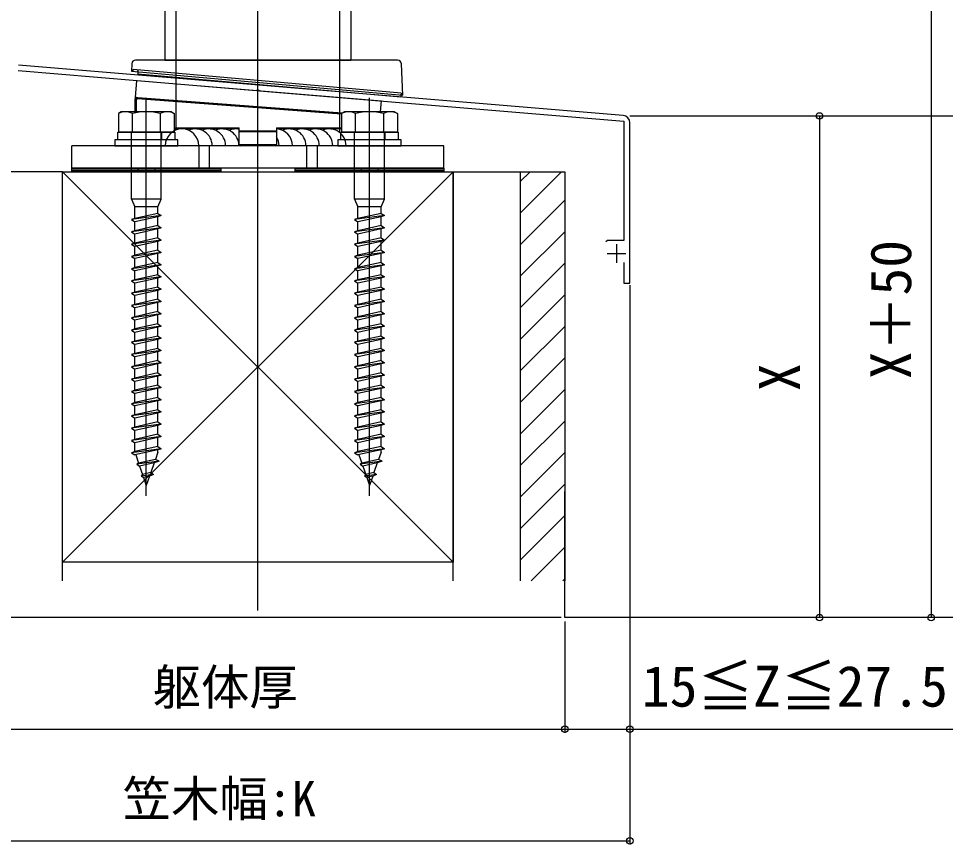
# Model space of a CAD drawing. Units: millimetres, scale not verified. Extents: x -876 to 875, y -1310 to 1303.
# Drawn here: x 320.6 to 569.8, y -173.2 to 48.9 of the extents above; entities that cross this region are included whole.
import ezdxf
from ezdxf.enums import TextEntityAlignment as Align

# ---------------------------------------------------------------- set-up
doc = ezdxf.new("R2010")
doc.units = ezdxf.units.MM
doc.header["$LTSCALE"] = 6
for name, color, linetype in [('0-2_YKK_11', 7, 'Continuous'), ('0-3_YKK_12', 2, 'Continuous'), ('0-4_YKK_13', 4, 'Continuous'), ('0-5_YKK_A1', 4, 'Continuous'), ('0-6_YKK_D', 6, 'Continuous'), ('0-8_YSS_K', 3, 'Continuous'), ('0-9_YSS_KE', 3, 'Continuous')]:
    doc.layers.add(name, color=color, linetype=linetype)
doc.styles.add('ＭＳ ゴシック', font='')
doc.styles.get('ＭＳ ゴシック').set_extended_font_data('MS Gothic')

msp = doc.modelspace()

# ---------------------------------------------------------------- linework, layer by layer
at = {"layer": '0-2_YKK_11'}
for p, q in [((483.166, 22.874), (320.646, 36.418)), ((481.4, -11.779), (481.4, -16.779)), ((478.9, -14.279), (483.9, -14.279))]:
    msp.add_line(p, q, dxfattribs=at)
for points in [[(320.522, 34.923), (384.543, 29.588), (384.736, 29.692), (385.284, 29.646), (385.457, 29.511), (483.4, 21.349), (483.4, -10.779), (478.984, -10.779), (478.501, -11.149)], [(483.4, -16.679), (483.4, -22.279), (485, -22.279), (485, 20.881)]]:
    msp.add_lwpolyline(points, dxfattribs=at)
msp.add_arc((483, 20.881), 2, 360, 85.23635, dxfattribs=at)
at = {"layer": '0-3_YKK_12'}
msp.add_line((410, 99.721), (410, 37.721), dxfattribs=at)
msp.add_lwpolyline([(360, 138.1), (360, 37.721), (410, 37.721)], dxfattribs=at)
at = {"layer": '0-4_YKK_13'}
for p, q in [((422.559, 37.721), (352.106, 37.721)), ((351.498, 34.678), (351.498, 35.178)), ((423.502, 28.878), (351.498, 35.178)), ((352.729, 34.57), (352.772, 35.066)), ((424, 28.335), (423.558, 36.774)), ((351.999, 34.634), (423.001, 28.422)), ((352.729, 34.57), (352.673, 33.931)), ((423.403, 27.743), (352.673, 33.931)), ((352.095, 27.658), (352.443, 32.263)), ((352.443, 32.263), (418.217, 26.781)), ((352.095, 27.658), (407.611, 23.452)), ((407.611, 23.452), (352.688, 27.613)), ((355, -79.403), (355, 27.632)), ((415, -79.403), (415, 27.632)), ((423.001, 28.422), (424, 28.335)), ((423.502, 28.878), (423.502, 28.378)), ((352, 27.357), (352.3, 27.357)), ((352, 23.821), (352, 27.357)), ((352.3, 27.357), (352.3, 23.821)), ((407.5, 23.16), (352.665, 27.314)), ((417.993, 23.821), (418.217, 26.781)), ((348.25, 23.821), (347.5, 23.388)), ((347.5, 23.388), (347.5, 18.321)), ((361.75, 23.821), (348.25, 23.821)), ((351.242, 18.321), (351.242, 23.388)), ((358.758, 23.388), (358.758, 18.321)), ((361.75, 23.821), (362.5, 23.388)), ((362.5, 23.388), (362.5, 18.321)), ((408.25, 23.821), (407.5, 23.388)), ((407.5, 23.388), (407.5, 18.321)), ((421.75, 23.821), (408.25, 23.821)), ((411.242, 18.321), (411.242, 23.388)), ((418.758, 23.388), (418.758, 18.321)), ((421.75, 23.821), (422.5, 23.388)), ((422.5, 23.388), (422.5, 18.321)), ((362.5, 18.321), (347.5, 18.321)), ((350.9, 18.321), (350.9, 16.321)), ((351, 0.321), (351, 18.321)), ((359, 0.321), (359, 18.321)), ((359.1, 18.321), (359.1, 16.321)), ((362.5, 19.521), (380, 19.521)), ((380, 19.221), (362.5, 19.221)), ((380, 18.421), (380, 19.521)), ((380, 18.721), (390, 18.721)), ((380, 15.021), (380, 18.421)), ((390, 18.421), (380, 18.421)), ((390, 19.521), (390, 18.421)), ((390, 19.521), (407.5, 19.521)), ((407.5, 19.221), (390, 19.221)), ((390, 18.421), (390, 15.021)), ((422.5, 18.321), (407.5, 18.321)), ((410.9, 18.321), (410.9, 16.321)), ((411, 0.321), (411, 18.321)), ((419, 0.321), (419, 18.321)), ((419.1, 18.321), (419.1, 16.321)), ((380, 15.021), (380.3, 15.021)), ((435, 14.721), (335, 14.721)), ((335, 8.721), (335, 14.721)), ((369.086, 14.721), (369.086, 8.721)), ((371.914, 14.721), (371.914, 8.721)), ((389.7, 14.721), (380.3, 14.721)), ((385, 8.721), (385, 14.721)), ((398.086, 14.721), (398.086, 8.721)), ((400.914, 14.721), (400.914, 8.721)), ((435, 8.721), (435, 14.721)), ((435, 8.721), (335, 8.721)), ((336.221, 7.721), (336.621, 8.121)), ((340.711, 7.721), (341.111, 8.121)), ((345.201, 7.721), (345.601, 8.121)), ((349.691, 7.721), (350.091, 8.121)), ((352.75, 8.721), (352.75, 7.721)), ((354.182, 7.721), (354.582, 8.121)), ((357.25, 8.721), (357.25, 7.721)), ((358.672, 7.721), (359.072, 8.121)), ((363.162, 7.721), (363.562, 8.121)), ((367.652, 7.721), (368.052, 8.121)), ((372.142, 7.721), (372.542, 8.121)), ((396.221, 7.721), (396.621, 8.121)), ((400.711, 7.721), (401.111, 8.121)), ((405.201, 7.721), (405.601, 8.121)), ((409.691, 7.721), (410.091, 8.121)), ((412.75, 8.721), (412.75, 7.721)), ((414.182, 7.721), (414.582, 8.121)), ((417.25, 8.721), (417.25, 7.721)), ((418.672, 7.721), (419.072, 8.121)), ((423.162, 7.721), (423.562, 8.121)), ((427.652, 7.721), (428.052, 8.121)), ((432.142, 7.721), (432.542, 8.121)), ((359, 0.321), (351, 0.321)), ((351, 0.321), (351.9, -1.679)), ((358.1, -1.679), (359, 0.321)), ((419, 0.321), (411, 0.321)), ((411, 0.321), (411.9, -1.679)), ((418.1, -1.679), (419, 0.321)), ((358.1, -1.679), (351.9, -1.679)), ((351.9, -4.856), (351.9, -1.679)), ((358.1, -3.479), (358.1, -1.679)), ((418.1, -1.679), (411.9, -1.679)), ((411.9, -4.856), (411.9, -1.679)), ((418.1, -3.479), (418.1, -1.679)), ((359, -4.079), (351, -5.156)), ((358.1, -4.379), (351.9, -5.756)), ((358.1, -6.779), (358.1, -4.379)), ((419, -4.079), (411, -5.156)), ((418.1, -4.379), (411.9, -5.756)), ((418.1, -6.779), (418.1, -4.379)), ((359, -7.379), (351, -8.456)), ((351.9, -8.156), (351.9, -5.756)), ((419, -7.379), (411, -8.456)), ((411.9, -8.156), (411.9, -5.756)), ((358.1, -7.679), (351.9, -9.056)), ((351.9, -11.456), (351.9, -9.056)), ((358.1, -10.079), (358.1, -7.679)), ((418.1, -7.679), (411.9, -9.056)), ((411.9, -11.456), (411.9, -9.056)), ((418.1, -10.079), (418.1, -7.679)), ((359, -10.699), (351, -11.776)), ((351, -11.756), (351, -11.776)), ((351, -11.776), (351.9, -12.376)), ((358.1, -10.999), (351.9, -12.376)), ((351.9, -14.756), (351.9, -12.376)), ((358.1, -10.079), (359, -10.679)), ((359, -10.699), (358.1, -10.999)), ((358.1, -13.379), (358.1, -10.999)), ((359, -10.679), (359, -10.699)), ((419, -10.699), (411, -11.776)), ((411, -11.756), (411, -11.776)), ((411, -11.776), (411.9, -12.376)), ((418.1, -10.999), (411.9, -12.376)), ((411.9, -14.756), (411.9, -12.376)), ((418.1, -10.079), (419, -10.679)), ((419, -10.699), (418.1, -10.999)), ((418.1, -13.379), (418.1, -10.999)), ((419, -10.679), (419, -10.699)), ((359, -13.979), (351, -15.056)), ((358.1, -14.279), (351.9, -15.656)), ((358.1, -16.679), (358.1, -14.279)), ((419, -13.979), (411, -15.056)), ((418.1, -14.279), (411.9, -15.656)), ((418.1, -16.679), (418.1, -14.279)), ((359, -17.279), (351, -18.356)), ((351.9, -18.056), (351.9, -15.656)), ((419, -17.279), (411, -18.356)), ((411.9, -18.056), (411.9, -15.656)), ((358.1, -17.579), (351.9, -18.956)), ((351.9, -21.356), (351.9, -18.956)), ((358.1, -19.979), (358.1, -17.579)), ((418.1, -17.579), (411.9, -18.956)), ((411.9, -21.356), (411.9, -18.956)), ((418.1, -19.979), (418.1, -17.579)), ((359, -20.579), (351, -21.656)), ((358.1, -20.879), (351.9, -22.256)), ((351.9, -24.656), (351.9, -22.256)), ((358.1, -23.279), (358.1, -20.879)), ((419, -20.579), (411, -21.656)), ((418.1, -20.879), (411.9, -22.256)), ((411.9, -24.656), (411.9, -22.256)), ((418.1, -23.279), (418.1, -20.879)), ((359, -23.879), (351, -24.956)), ((358.1, -24.179), (351.9, -25.556)), ((358.1, -26.579), (358.1, -24.179)), ((419, -23.879), (411, -24.956)), ((418.1, -24.179), (411.9, -25.556)), ((418.1, -26.579), (418.1, -24.179)), ((359, -27.179), (351, -28.256)), ((351.9, -27.956), (351.9, -25.556)), ((419, -27.179), (411, -28.256)), ((411.9, -27.956), (411.9, -25.556)), ((358.1, -27.479), (351.9, -28.856)), ((351.9, -31.256), (351.9, -28.856)), ((358.1, -29.879), (358.1, -27.479)), ((418.1, -27.479), (411.9, -28.856)), ((411.9, -31.256), (411.9, -28.856)), ((418.1, -29.879), (418.1, -27.479)), ((359, -30.479), (351, -31.556)), ((358.1, -30.779), (351.9, -32.156)), ((351.9, -34.556), (351.9, -32.156)), ((358.1, -33.179), (358.1, -30.779)), ((419, -30.479), (411, -31.556)), ((418.1, -30.779), (411.9, -32.156)), ((411.9, -34.556), (411.9, -32.156)), ((418.1, -33.179), (418.1, -30.779)), ((359, -33.799), (351, -34.876)), ((351, -34.856), (351, -34.876)), ((351, -34.876), (351.9, -35.476)), ((358.1, -34.099), (351.9, -35.476)), ((358.1, -33.179), (359, -33.779)), ((359, -33.799), (358.1, -34.099)), ((358.1, -36.479), (358.1, -34.099)), ((359, -33.779), (359, -33.799)), ((419, -33.799), (411, -34.876)), ((411, -34.856), (411, -34.876)), ((411, -34.876), (411.9, -35.476)), ((418.1, -34.099), (411.9, -35.476)), ((418.1, -33.179), (419, -33.779)), ((419, -33.799), (418.1, -34.099)), ((418.1, -36.479), (418.1, -34.099)), ((419, -33.779), (419, -33.799)), ((359, -37.079), (351, -38.156)), ((351.9, -37.856), (351.9, -35.476)), ((358.1, -37.379), (351.9, -38.756)), ((358.1, -39.779), (358.1, -37.379)), ((419, -37.079), (411, -38.156)), ((411.9, -37.856), (411.9, -35.476)), ((418.1, -37.379), (411.9, -38.756)), ((418.1, -39.779), (418.1, -37.379)), ((351.9, -41.156), (351.9, -38.756)), ((411.9, -41.156), (411.9, -38.756)), ((359, -40.379), (351, -41.456)), ((358.1, -40.679), (351.9, -42.056)), ((351.9, -44.456), (351.9, -42.056)), ((358.1, -43.079), (358.1, -40.679)), ((419, -40.379), (411, -41.456)), ((418.1, -40.679), (411.9, -42.056)), ((411.9, -44.456), (411.9, -42.056)), ((418.1, -43.079), (418.1, -40.679)), ((359, -43.679), (351, -44.756)), ((358.1, -43.979), (351.9, -45.356)), ((358.1, -46.379), (358.1, -43.979)), ((419, -43.679), (411, -44.756)), ((418.1, -43.979), (411.9, -45.356)), ((418.1, -46.379), (418.1, -43.979)), ((359, -46.979), (351, -48.056)), ((351.9, -47.756), (351.9, -45.356)), ((358.1, -47.279), (351.9, -48.656)), ((358.1, -49.679), (358.1, -47.279)), ((419, -46.979), (411, -48.056)), ((411.9, -47.756), (411.9, -45.356)), ((418.1, -47.279), (411.9, -48.656)), ((418.1, -49.679), (418.1, -47.279)), ((351.9, -51.056), (351.9, -48.656)), ((411.9, -51.056), (411.9, -48.656)), ((359, -50.279), (351, -51.356)), ((358.1, -50.579), (351.9, -51.956)), ((351.9, -54.356), (351.9, -51.956)), ((358.1, -52.979), (358.1, -50.579)), ((419, -50.279), (411, -51.356)), ((418.1, -50.579), (411.9, -51.956)), ((411.9, -54.356), (411.9, -51.956)), ((418.1, -52.979), (418.1, -50.579)), ((359, -53.579), (351, -54.656)), ((358.1, -53.879), (351.9, -55.256)), ((358.1, -56.279), (358.1, -53.879)), ((419, -53.579), (411, -54.656)), ((418.1, -53.879), (411.9, -55.256)), ((418.1, -56.279), (418.1, -53.879)), ((359, -56.879), (351, -57.956)), ((351.9, -57.656), (351.9, -55.256)), ((358.1, -57.179), (351.9, -58.556)), ((358.1, -59.579), (358.1, -57.179)), ((419, -56.879), (411, -57.956)), ((411.9, -57.656), (411.9, -55.256)), ((418.1, -57.179), (411.9, -58.556)), ((418.1, -59.579), (418.1, -57.179)), ((351.9, -60.956), (351.9, -58.556)), ((411.9, -60.956), (411.9, -58.556)), ((359, -60.179), (351, -61.256)), ((358.1, -60.479), (351.9, -61.856)), ((351.9, -64.256), (351.9, -61.856)), ((358.1, -62.879), (358.1, -60.479)), ((419, -60.179), (411, -61.256)), ((418.1, -60.479), (411.9, -61.856)), ((411.9, -64.256), (411.9, -61.856)), ((418.1, -62.879), (418.1, -60.479)), ((359, -63.479), (351, -64.556)), ((358.1, -63.779), (351.9, -65.156)), ((358.1, -66.179), (358.1, -63.779)), ((419, -63.479), (411, -64.556)), ((418.1, -63.779), (411.9, -65.156)), ((418.1, -66.179), (418.1, -63.779)), ((359, -66.779), (351, -67.856)), ((351.9, -67.556), (351.9, -65.156)), ((358.1, -67.079), (351.9, -68.456)), ((358.1, -67.676), (358.1, -67.079)), ((419, -66.779), (411, -67.856)), ((411.9, -67.556), (411.9, -65.156)), ((418.1, -67.079), (411.9, -68.456)), ((418.1, -67.676), (418.1, -67.079)), ((352.15, -68.401), (352.917, -70.63)), ((357.428, -69.628), (352.917, -70.63)), ((358.1, -67.676), (357.428, -69.628)), ((358.436, -70.155), (357.428, -69.628)), ((412.15, -68.401), (412.917, -70.63)), ((417.428, -69.628), (412.917, -70.63)), ((418.1, -67.676), (417.428, -69.628)), ((418.436, -70.155), (417.428, -69.628)), ((358.436, -70.155), (352.448, -70.961)), ((352.917, -70.63), (352.448, -70.961)), ((352.448, -70.961), (353.205, -71.466)), ((357.092, -70.603), (353.205, -71.466)), ((353.205, -71.466), (353.973, -73.696)), ((357.092, -70.603), (356.197, -73.201)), ((358.436, -70.155), (357.092, -70.603)), ((418.436, -70.155), (412.448, -70.961)), ((412.917, -70.63), (412.448, -70.961)), ((412.448, -70.961), (413.205, -71.466)), ((417.092, -70.603), (413.205, -71.466)), ((413.205, -71.466), (413.973, -73.696)), ((417.092, -70.603), (416.197, -73.201)), ((418.436, -70.155), (417.092, -70.603)), ((356.89, -73.663), (353.619, -74.104)), ((353.973, -73.696), (353.619, -74.104)), ((353.619, -74.104), (354.261, -74.532)), ((356.197, -73.201), (353.973, -73.696)), ((355.862, -74.176), (354.261, -74.532)), ((354.261, -74.532), (355, -76.679)), ((355.862, -74.176), (355, -76.679)), ((356.89, -73.663), (355.862, -74.176)), ((356.197, -73.201), (356.89, -73.663)), ((416.89, -73.663), (413.619, -74.104)), ((413.973, -73.696), (413.619, -74.104)), ((413.619, -74.104), (414.261, -74.532)), ((416.197, -73.201), (413.973, -73.696)), ((415.862, -74.176), (414.261, -74.532)), ((414.261, -74.532), (415, -76.679)), ((415.862, -74.176), (415, -76.679)), ((416.89, -73.663), (415.862, -74.176)), ((416.197, -73.201), (416.89, -73.663))]:
    msp.add_line(p, q, dxfattribs=at)
for points in [[(363, 18.927), (363, 31.383), (363, 138.1)], [(407, 18.244), (407, 27.716), (407, 138.1)], [(351.108, 36.774), (351, 34.721), (351.999, 34.634)], [(352.3, 27.357), (352.31, 27.418), (352.319, 27.476), (352.327, 27.529), (352.334, 27.575), (352.34, 27.612), (352.344, 27.637), (352.346, 27.651), (352.346, 27.653)], [(352.688, 27.613), (352.603, 27.621), (352.346, 27.653)], [(352.665, 27.314), (352.67, 27.379), (352.675, 27.44), (352.679, 27.496), (352.683, 27.543), (352.685, 27.579), (352.687, 27.603), (352.688, 27.613), (352.688, 27.613)], [(423.502, 28.878), (423.458, 28.382), (423.403, 27.743)], [(380.3, 15.021), (389.7, 15.021), (390, 15.021)], [(358.1, -3.479), (351.9, -4.856), (351, -5.156), (351.9, -5.756)], [(358.1, -3.479), (359, -4.079), (358.1, -4.379)], [(418.1, -3.479), (411.9, -4.856), (411, -5.156), (411.9, -5.756)], [(418.1, -3.479), (419, -4.079), (418.1, -4.379)], [(358.1, -6.779), (351.9, -8.156), (351, -8.456), (351.9, -9.056)], [(358.1, -6.779), (359, -7.379), (358.1, -7.679)], [(418.1, -6.779), (411.9, -8.156), (411, -8.456), (411.9, -9.056)], [(418.1, -6.779), (419, -7.379), (418.1, -7.679)], [(358.1, -10.079), (351.9, -11.456), (351, -11.756)], [(418.1, -10.079), (411.9, -11.456), (411, -11.756)], [(358.1, -13.379), (351.9, -14.756), (351, -15.056), (351.9, -15.656)], [(358.1, -13.379), (359, -13.979), (358.1, -14.279)], [(418.1, -13.379), (411.9, -14.756), (411, -15.056), (411.9, -15.656)], [(418.1, -13.379), (419, -13.979), (418.1, -14.279)], [(358.1, -16.679), (351.9, -18.056), (351, -18.356), (351.9, -18.956)], [(358.1, -16.679), (359, -17.279), (358.1, -17.579)], [(418.1, -16.679), (411.9, -18.056), (411, -18.356), (411.9, -18.956)], [(418.1, -16.679), (419, -17.279), (418.1, -17.579)], [(358.1, -19.979), (351.9, -21.356), (351, -21.656), (351.9, -22.256)], [(358.1, -19.979), (359, -20.579), (358.1, -20.879)], [(418.1, -19.979), (411.9, -21.356), (411, -21.656), (411.9, -22.256)], [(418.1, -19.979), (419, -20.579), (418.1, -20.879)], [(358.1, -23.279), (351.9, -24.656), (351, -24.956), (351.9, -25.556)], [(358.1, -23.279), (359, -23.879), (358.1, -24.179)], [(418.1, -23.279), (411.9, -24.656), (411, -24.956), (411.9, -25.556)], [(418.1, -23.279), (419, -23.879), (418.1, -24.179)], [(358.1, -26.579), (351.9, -27.956), (351, -28.256), (351.9, -28.856)], [(358.1, -26.579), (359, -27.179), (358.1, -27.479)], [(418.1, -26.579), (411.9, -27.956), (411, -28.256), (411.9, -28.856)], [(418.1, -26.579), (419, -27.179), (418.1, -27.479)], [(358.1, -29.879), (351.9, -31.256), (351, -31.556), (351.9, -32.156)], [(358.1, -29.879), (359, -30.479), (358.1, -30.779)], [(418.1, -29.879), (411.9, -31.256), (411, -31.556), (411.9, -32.156)], [(418.1, -29.879), (419, -30.479), (418.1, -30.779)], [(358.1, -33.179), (351.9, -34.556), (351, -34.856)], [(418.1, -33.179), (411.9, -34.556), (411, -34.856)], [(358.1, -36.479), (351.9, -37.856), (351, -38.156), (351.9, -38.756)], [(358.1, -36.479), (359, -37.079), (358.1, -37.379)], [(418.1, -36.479), (411.9, -37.856), (411, -38.156), (411.9, -38.756)], [(418.1, -36.479), (419, -37.079), (418.1, -37.379)], [(358.1, -39.779), (351.9, -41.156), (351, -41.456), (351.9, -42.056)], [(358.1, -39.779), (359, -40.379), (358.1, -40.679)], [(418.1, -39.779), (411.9, -41.156), (411, -41.456), (411.9, -42.056)], [(418.1, -39.779), (419, -40.379), (418.1, -40.679)], [(358.1, -43.079), (351.9, -44.456), (351, -44.756), (351.9, -45.356)], [(358.1, -43.079), (359, -43.679), (358.1, -43.979)], [(418.1, -43.079), (411.9, -44.456), (411, -44.756), (411.9, -45.356)], [(418.1, -43.079), (419, -43.679), (418.1, -43.979)], [(358.1, -46.379), (351.9, -47.756), (351, -48.056), (351.9, -48.656)], [(358.1, -46.379), (359, -46.979), (358.1, -47.279)], [(418.1, -46.379), (411.9, -47.756), (411, -48.056), (411.9, -48.656)], [(418.1, -46.379), (419, -46.979), (418.1, -47.279)], [(358.1, -49.679), (351.9, -51.056), (351, -51.356), (351.9, -51.956)], [(358.1, -49.679), (359, -50.279), (358.1, -50.579)], [(418.1, -49.679), (411.9, -51.056), (411, -51.356), (411.9, -51.956)], [(418.1, -49.679), (419, -50.279), (418.1, -50.579)], [(358.1, -52.979), (351.9, -54.356), (351, -54.656), (351.9, -55.256)], [(358.1, -52.979), (359, -53.579), (358.1, -53.879)], [(418.1, -52.979), (411.9, -54.356), (411, -54.656), (411.9, -55.256)], [(418.1, -52.979), (419, -53.579), (418.1, -53.879)], [(358.1, -56.279), (351.9, -57.656), (351, -57.956), (351.9, -58.556)], [(358.1, -56.279), (359, -56.879), (358.1, -57.179)], [(418.1, -56.279), (411.9, -57.656), (411, -57.956), (411.9, -58.556)], [(418.1, -56.279), (419, -56.879), (418.1, -57.179)], [(358.1, -59.579), (351.9, -60.956), (351, -61.256), (351.9, -61.856)], [(358.1, -59.579), (359, -60.179), (358.1, -60.479)], [(418.1, -59.579), (411.9, -60.956), (411, -61.256), (411.9, -61.856)], [(418.1, -59.579), (419, -60.179), (418.1, -60.479)], [(358.1, -62.879), (351.9, -64.256), (351, -64.556), (351.9, -65.156)], [(358.1, -62.879), (359, -63.479), (358.1, -63.779)], [(418.1, -62.879), (411.9, -64.256), (411, -64.556), (411.9, -65.156)], [(418.1, -62.879), (419, -63.479), (418.1, -63.779)], [(358.1, -66.179), (351.9, -67.556), (351, -67.856), (351.9, -68.456)], [(358.1, -66.179), (359, -66.779), (358.1, -67.079)], [(418.1, -66.179), (411.9, -67.556), (411, -67.856), (411.9, -68.456)], [(418.1, -66.179), (419, -66.779), (418.1, -67.079)]]:
    msp.add_lwpolyline(points, dxfattribs=at)
for points in [[(347.3, 18.321), (362.7, 18.321), (362.7, 16.321), (347.3, 16.321)], [(407.3, 18.321), (422.7, 18.321), (422.7, 16.321), (407.3, 16.321)], [(346.5, 14.721), (363.5, 14.721), (363.5, 16.321), (346.5, 16.321)], [(406.5, 14.721), (423.5, 14.721), (423.5, 16.321), (406.5, 16.321)], [(335, 8.721), (375, 8.721), (375, 8.121), (335, 8.121)], [(335, 8.121), (375, 8.121), (375, 7.721), (335, 7.721)], [(395, 8.721), (435, 8.721), (435, 8.121), (395, 8.121)], [(395, 8.121), (435, 8.121), (435, 7.721), (395, 7.721)]]:
    msp.add_lwpolyline(points, close=True, dxfattribs=at)
for centre, radius, start, end in [((352.106, 36.721), 1, 90, 177), ((422.559, 36.721), 1, 3, 90), ((352.3, 27.357), 0.3, 81.10352, 180), ((349.371, 19.563), 4.258, 63.93616, 116.06384), ((355, 7.295), 16.527, 76.85543, 103.14457), ((360.629, 19.563), 4.258, 63.93616, 116.06384), ((409.371, 19.563), 4.258, 63.93616, 116.06384), ((415, 7.295), 16.527, 76.85543, 103.14457), ((420.629, 19.563), 4.258, 63.93616, 116.06384), ((364.6, 14.721), 4.5, 0, 180), ((368.2, 14.721), 4.5, 0, 113.57818), ((371.8, 14.721), 4.5, 0, 113.57818), ((375.4, 14.721), 4.5, 0, 113.57818), ((379, 14.721), 4.5, 77.1604, 113.57818), ((389.8, 14.721), 4.5, 0, 87.4527), ((393.4, 14.721), 4.5, 0, 113.57818), ((397, 14.721), 4.5, 0, 113.57818), ((400.6, 14.721), 4.5, 0, 113.57818), ((404.2, 14.721), 4.5, 0, 113.57818), ((380.3, 15.021), 0.3, 180, 270), ((389.7, 15.021), 0.3, 270, 0), ((386.2, 14.721), 4.5, 0, 32.38757)]:
    msp.add_arc(centre, radius, start, end, dxfattribs=at)
msp.add_ellipse((352.448, 29.671), major_axis=(3.205, -0.794), ratio=0.696506, start_param=4.8377045, end_param=4.9500941, dxfattribs=at)
at = {"layer": '0-5_YKK_A1'}
msp.add_line((485, 22.721), (716, 22.721), dxfattribs=at)
at = {"layer": '0-6_YKK_D'}
for p, q in [((566, 72.538), (566, -112.191)), ((536, 22.721), (536, -112.191)), ((485, -22.779), (485, -143.191)), ((485, -22.779), (485, -173.191)), ((466.5, -112.191), (194, -112.191)), ((467.5, -113.191), (467.5, -143.191)), ((467.5, -113.191), (467.5, -143.191)), ((302.5, -142.191), (467.5, -142.191)), ((285, -172.191), (485, -172.191))]:
    msp.add_line(p, q, dxfattribs=at)
msp.add_lwpolyline([(467.5, -142.191), (485, -142.191), (604.062, -142.191)], dxfattribs=at)
for centre in [(536, 22.721), (536, -112.191), (566, -112.191), (467.5, -142.191), (467.5, -142.191), (485, -142.191), (485, -172.191)]:
    msp.add_circle(centre, 0.875, dxfattribs=at)
at = {"layer": '0-8_YSS_K'}
for p, q in [((385, -110.279), (385, 138.1)), ((332.5, 7.721), (437.5, -97.279)), ((437.5, 7.721), (332.5, -97.279)), ((332.5, -102.279), (332.5, 7.721)), ((437.5, -102.279), (437.5, 7.721)), ((455.5, 7.721), (455.5, -102.279)), ((466.653, 7.721), (455.5, -3.432)), ((458.168, 7.721), (455.5, 5.054)), ((467.5, 0.083), (455.5, -11.917)), ((467.5, -8.402), (455.5, -20.402)), ((467.5, -16.888), (455.5, -28.888)), ((467.5, -25.373), (455.5, -37.373)), ((467.5, -33.858), (455.5, -45.858)), ((467.5, -42.343), (455.5, -54.343)), ((467.5, -50.829), (455.5, -62.829)), ((467.5, -59.314), (455.5, -71.314)), ((467.5, -67.799), (455.5, -79.799)), ((467.5, -76.285), (455.5, -88.285)), ((467.5, -84.77), (455.5, -96.77)), ((467.5, -93.255), (458.477, -102.279)), ((467.5, -101.74), (466.962, -102.279))]:
    msp.add_line(p, q, dxfattribs=at)
for points in [[(332.5, 7.721), (314.5, 7.721), (314.5, -102.279)], [(437.5, 7.721), (455.5, 7.721), (455.5, -102.279)], [(455.5, 7.721), (467.5, 7.721), (467.5, -102.279)], [(716, -112.191), (467.5, -112.191), (467.5, -78.279)]]:
    msp.add_lwpolyline(points, dxfattribs=at)
at = {"layer": '0-9_YSS_KE'}
msp.add_lwpolyline([(332.5, 7.721), (437.5, 7.721), (437.5, -97.279), (332.5, -97.279)], close=True, dxfattribs=at)

# ---------------------------------------------------------------- texts
at = {"layer": '0-6_YKK_D', "style": 'ＭＳ ゴシック'}
for s, p in [('X＋50', (563.915, -48.079)), ('X', (534, -51.297))]:
    msp.add_text(s, height=11, rotation=90, dxfattribs=at).set_placement(p, align=Align.BOTTOM_LEFT)
for s, height, p in [('15≦Z≦27.5', 11, (488.199, -139.424)), ('躯体厚', 9.531, (356.71, -138.492)), ('笠木幅:K', 9.531, (348.659, -168.492))]:
    msp.add_text(s, height=height, dxfattribs=at).set_placement(p, align=Align.BOTTOM_LEFT)

doc.saveas('drawing.dxf')
